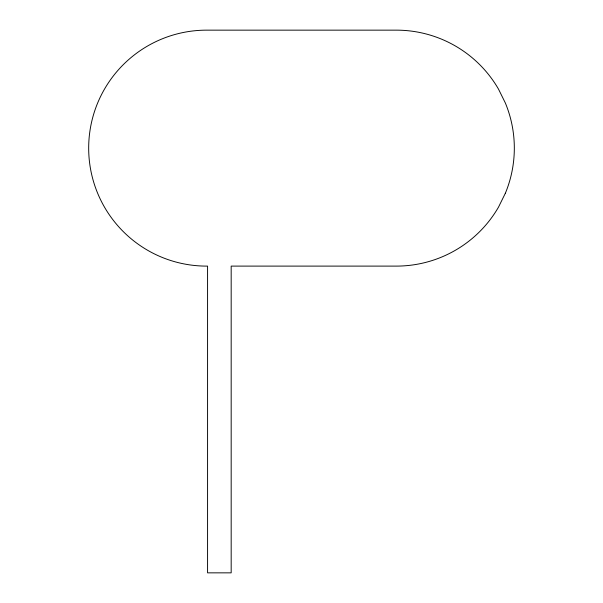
<?xml version="1.0" encoding="UTF-8"?>
<svg xmlns="http://www.w3.org/2000/svg" width="603" height="603" viewBox="0 0 603 603"><rect width="100%" height="100%" fill="white"/><g stroke="black" fill="none" stroke-linecap="round" stroke-linejoin="round"><path stroke-width="0.9" d="M505.344 193.277L498.515 207.115A117.977 117.977 0 0 1 396.344 266.104L231.175 266.104L231.175 572.85L207.575 572.85L207.575 266.104A117.977 117.977 0 0 1 88.679 148.587A117.977 117.977 0 0 1 206.656 30.15L396.344 30.15A117.977 117.977 0 0 1 498.515 89.138L505.344 102.977A117.977 117.977 0 0 1 505.344 193.277"/></g></svg>
